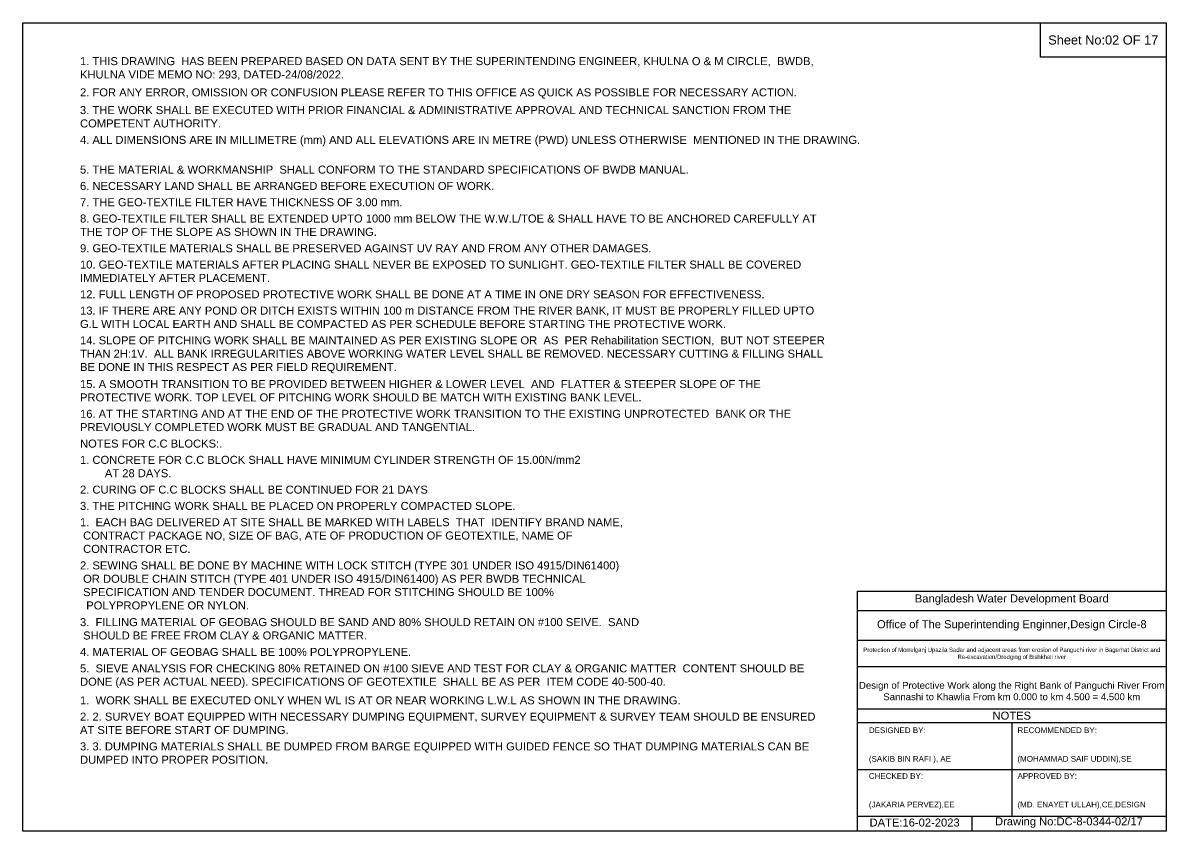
# Model space of a CAD drawing. Header units: inches. Extents: x 89000 to 337533, y -10828 to 570.
# Drawn here: x 111900 to 121900, y -7141 to -70 of the extents above; entities that cross this region are included whole.
import ezdxf

# ---------------------------------------------------------------- set-up
doc = ezdxf.new("R2010")
doc.units = ezdxf.units.IN
doc.header["$LTSCALE"] = 7
doc.header["$MEASUREMENT"] = 0
doc.styles.get("Standard").update_dxf_attribs({"font": 'arial.ttf'})

msp = doc.modelspace()

# ---------------------------------------------------------------- linework, layer by layer
for points in [[(111900.10909, -69.71581), (121900.10909, -69.71581), (121900.10909, -7140.71581), (111900.10909, -7140.71581)], [(120800.10909, -69.71581), (121900.10909, -69.71581), (121900.10909, -369.71581), (120800.10909, -369.71581)]]:
    msp.add_lwpolyline(points, close=True)
for points in [[(119200.10909, -7140.71581), (119200.10909, -5040.71581), (121900.10909, -5040.71581)], [(119200.10909, -5210.71581), (121900.10909, -5210.71581)], [(119200.10909, -5470.71581), (121900.10909, -5470.71581)], [(119200.10909, -5700.71581), (121900.10909, -5700.71581)], [(119200.10909, -6070.71581), (121900.10909, -6070.71581)], [(119200.10909, -6190.71581), (121900.10909, -6190.71581)], [(120550.10909, -6190.71581), (120550.10909, -7010.71581)], [(119200.10909, -6600.71581), (121900.10909, -6600.71581)], [(119200.10909, -7010.71581), (121900.10909, -7010.71581)], [(120200.10909, -7010.71581), (120200.10909, -7140.71581)]]:
    msp.add_lwpolyline(points)

# ---------------------------------------------------------------- texts
for s, insert, char_height, width, attachment_point in [('Sheet No:02 OF 17', (121350.10909, -219.71581), 80, 952.5784447, 5), ('1. THIS DRAWING  HAS BEEN PREPARED BASED ON DATA SENT BY THE SUPERINTENDING ENGINEER, KHULNA O & M CIRCLE,  BWDB, KHULNA VIDE MEMO NO: 293, DATED-24/08/2022.', (112400.10909, -369.71581), 70, 6500, 1), ('2. FOR ANY ERROR, OMISSION OR CONFUSION PLEASE REFER TO THIS OFFICE AS QUICK AS POSSIBLE FOR NECESSARY ACTION.', (112400.10909, -642.71263), 70, 6500, 1), ('3. THE WORK SHALL BE EXECUTED WITH PRIOR FINANCIAL & ADMINISTRATIVE APPROVAL AND TECHNICAL SANCTION FROM THE COMPETENT AUTHORITY. ', (112400.10909, -797.80131), 70, 6500, 1), ('4. ALL DIMENSIONS ARE IN MILLIMETRE (mm) AND ALL ELEVATIONS ARE IN METRE (PWD) UNLESS OTHERWISE  MENTIONED IN THE DRAWING.', (112400.10909, -1058.14465), 70, 6500, 1), ('5. THE MATERIAL & WORKMANSHIP  SHALL CONFORM TO THE STANDARD SPECIFICATIONS OF BWDB MANUAL.', (112400.10909, -1318.44023), 70, 6500, 1), ('6. NECESSARY LAND SHALL BE ARRANGED BEFORE EXECUTION OF WORK.', (112400.10909, -1461.30517), 70, 6500, 1), ('7. THE GEO-TEXTILE FILTER HAVE THICKNESS OF 3.00 mm.', (112400.10909, -1603.74037), 70, 6500, 1), ('8. GEO-TEXTILE FILTER SHALL BE EXTENDED UPTO 1000 mm BELOW THE W.W.L/TOE & SHALL HAVE TO BE ANCHORED CAREFULLY AT THE TOP OF THE SLOPE AS SHOWN IN THE DRAWING.', (112400.10909, -1746.22332), 70, 6500, 1), ('9. GEO-TEXTILE MATERIALS SHALL BE PRESERVED AGAINST UV RAY AND FROM ANY OTHER DAMAGES.', (112400.10909, -2006.56666), 70, 6500, 1), ('10. GEO-TEXTILE MATERIALS AFTER PLACING SHALL NEVER BE EXPOSED TO SUNLIGHT. GEO-TEXTILE FILTER SHALL BE COVERED IMMEDIATELY AFTER PLACEMENT. ', (112400.10909, -2149.00185), 70, 6500, 1), ('12. FULL LENGTH OF PROPOSED PROTECTIVE WORK SHALL BE DONE AT A TIME IN ONE DRY SEASON FOR EFFECTIVENESS.', (112400.10909, -2409.29744), 70, 6500, 1), ('13. IF THERE ARE ANY POND OR DITCH EXISTS WITHIN 100 m DISTANCE FROM THE RIVER BANK, IT MUST BE PROPERLY FILLED UPTO G.L WITH LOCAL EARTH AND SHALL BE COMPACTED AS PER SCHEDULE BEFORE STARTING THE PROTECTIVE WORK.', (112400.10909, -2551.73264), 70, 6500, 1), ('14. SLOPE OF PITCHING WORK SHALL BE MAINTAINED AS PER EXISTING SLOPE OR  AS  PER Rehabilitation SECTION,  BUT NOT STEEPER THAN 2H:1V.  ALL BANK IRREGULARITIES ABOVE WORKING WATER LEVEL SHALL BE REMOVED. NECESSARY CUTTING & FILLING SHALL BE DONE IN THIS RESPECT AS PER FIELD REQUIREMENT. ', (112400.10909, -2812.07598), 70, 6500, 1), ('15. A SMOOTH TRANSITION TO BE PROVIDED BETWEEN HIGHER & LOWER LEVEL  AND  FLATTER & STEEPER SLOPE OF THE PROTECTIVE WORK. TOP LEVEL OF PITCHING WORK SHOULD BE MATCH WITH EXISTING BANK LEVEL. ', (112400.10909, -3194.57711), 70, 6500, 1), ('16. AT THE STARTING AND AT THE END OF THE PROTECTIVE WORK TRANSITION TO THE EXISTING UNPROTECTED  BANK OR THE PREVIOUSLY COMPLETED WORK MUST BE GRADUAL AND TANGENTIAL.', (112400.10909, -3454.92045), 70, 6500, 1), ('NOTES FOR C.C BLOCKS:.     ', (112400.10909, -3715.26379), 70, 6500, 1), ('1. CONCRETE FOR C.C BLOCK SHALL HAVE MINIMUM CYLINDER STRENGTH OF 15.00N/mm2 ^J        AT 28 DAYS. ^J', (112400.10909, -3857.69899), 70, 6500, 1), ('2. CURING OF C.C BLOCKS SHALL BE CONTINUED FOR 21 DAYS', (112400.10909, -4117.99458), 70, 6500, 1), ('3. THE PITCHING WORK SHALL BE PLACED ON PROPERLY COMPACTED SLOPE.^J', (112400.10909, -4260.42977), 70, 6500, 1), ('1.  EACH BAG DELIVERED AT SITE SHALL BE MARKED WITH LABELS  THAT  IDENTIFY BRAND NAME,^J CONTRACT PACKAGE NO, SIZE OF BAG, ATE OF PRODUCTION OF GEOTEXTILE, NAME OF ^J CONTRACTOR ETC. ', (112400.10909, -4402.91272), 70, 6500, 1), ('2. SEWING SHALL BE DONE BY MACHINE WITH LOCK STITCH (TYPE 301 UNDER ISO 4915/DIN61400) ^J OR DOUBLE CHAIN STITCH (TYPE 401 UNDER ISO 4915/DIN61400) AS PER BWDB TECHNICAL ^J SPECIFICATION AND TENDER DOCUMENT. THREAD FOR STITCHING SHOULD BE 100%^J  POLYPROPYLENE OR NYLON. ', (112400.10909, -4781.11645), 70, 6500, 1), ('3.  FILLING MATERIAL OF GEOBAG SHOULD BE SAND AND 80% SHOULD RETAIN ON #100 SEIVE.  SAND ^J SHOULD BE FREE FROM CLAY & ORGANIC MATTER.^J', (112400.10909, -5277.27607), 70, 6500, 1), ('4. MATERIAL OF GEOBAG SHALL BE 100% POLYPROPYLENE. ', (112400.10909, -5538.04915), 70, 6500, 1), ('Protection of Morrelganj Upazila Sadar and adjacent areas from erosion of Panguchi river in Bagerhat District and Re-excavation/Dredging of Bishkhali river', (120550.10909, -5590.71581), 37, 2800, 5), ('5.  SIEVE ANALYSIS FOR CHECKING 80% RETAINED ON #100 SIEVE AND TEST FOR CLAY & ORGANIC MATTER  CONTENT SHOULD BE DONE (AS PER ACTUAL NEED). SPECIFICATIONS OF GEOTEXTILE  SHALL BE AS PER  ITEM CODE 40-500-40.^J', (112400.10909, -5681.86907), 70, 6500, 1), ('Design of Protective Work along the Right Bank of Panguchi River From Sannashi to Khawlia From km 0.000 to km 4.500 = 4.500 km', (120550.10909, -5915.71581), 60, 2700, 5), ('1.  WORK SHALL BE EXECUTED ONLY WHEN WL IS AT OR NEAR WORKING L.W.L AS SHOWN IN THE DRAWING. ^J', (112400.10909, -5961.59849), 70, 6500, 1), ('NOTES', (120550.10909, -6130.71581), 70, 2800, 5), ('2. 2. SURVEY BOAT EQUIPPED WITH NECESSARY DUMPING EQUIPMENT, SURVEY EQUIPMENT & SURVEY TEAM SHOULD BE ENSURED AT SITE BEFORE START OF DUMPING.^J', (112400.10909, -6104.03369), 70, 6500, 1), ('DESIGNED BY:^J^J^J(SAKIB BIN RAFI ), AE', (119300.10909, -6390.71581), 50, 1400, 4), ('RECOMMENDED BY:^J^J^J(MOHAMMAD SAIF UDDIN),SE', (120600.10909, -6390.71581), 50, 1400, 4), ('3. 3. DUMPING MATERIALS SHALL BE DUMPED FROM BARGE EQUIPPED WITH GUIDED FENCE SO THAT DUMPING MATERIALS CAN BE DUMPED INTO PROPER POSITION.^J', (112400.10909, -6364.37702), 70, 6500, 1), ('CHECKED BY:^J^J^J(JAKARIA PERVEZ),EE', (119300.10909, -6790.71581), 50, 1400, 4), ('APPROVED BY:^J^J^J(MD. ENAYET ULLAH),CE,DESIGN', (120600.10909, -6790.71581), 50, 1400, 4), ('DATE:16-02-2023', (119700.10909, -7065.71581), 70, 1400, 5), ('Drawing No:DC-8-0344-02/17', (121050.10909, -7065.71581), 70, 2200, 5)]:
    msp.add_mtext(s, dxfattribs=dict(insert=insert, char_height=char_height, width=width, attachment_point=attachment_point))
at = {"char_height": 70, "attachment_point": 5}
for s, insert in [('Bangladesh Water Development Board', (120550.10909, -5115.71581)), ('Office of The Superintending Enginner,Design Circle-8', (120550.10909, -5340.71581))]:
    msp.add_mtext(s, dxfattribs=dict(at, insert=insert))

doc.saveas('drawing.dxf')
